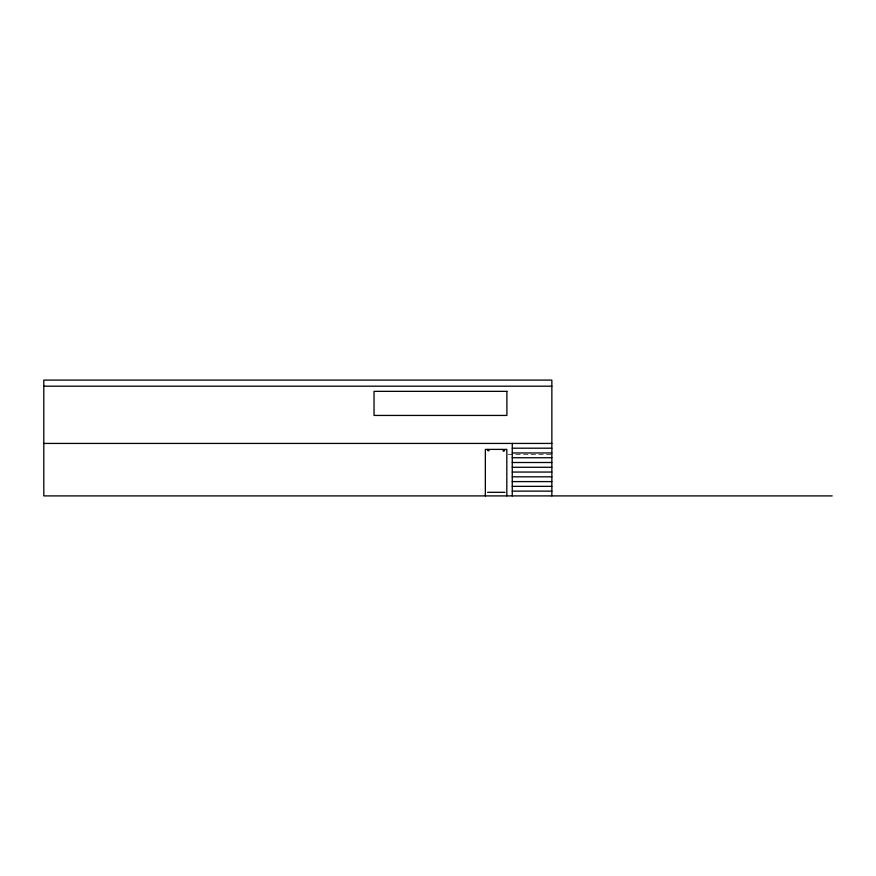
<?xml version="1.0" encoding="UTF-8"?>
<svg xmlns="http://www.w3.org/2000/svg" width="876" height="876" viewBox="0 0 876 876"><rect width="100%" height="100%" fill="white"/><g stroke="black" fill="none" stroke-linecap="round" stroke-linejoin="round"><path stroke-width="0.66" stroke-dasharray="4.38 3.29" d="M508.179 454.633L551.858 454.633"/><path stroke-width="1.31" d="M502.988 450.286L504.368 449.914M503.24 451.206L504.62 450.833M43.8 386.185L551.858 386.185M43.8 443.431L551.858 443.431M512.263 448.194L551.858 448.194M512.263 452.969L551.858 452.969M512.263 457.743L551.858 457.743M512.263 462.506L551.858 462.506M512.263 467.28L551.858 467.28M512.263 472.055L551.858 472.055M512.263 476.818L551.858 476.818M512.263 481.592L551.858 481.592M512.263 486.355L551.858 486.355M512.263 491.129L551.858 491.129M487.549 492.323L504.959 492.323M832.2 495.904L43.8 495.904L43.8 380.096L551.858 380.096L551.858 495.904M487.735 449.596L489.126 449.968M487.494 450.527L488.874 450.888M512.263 443.431L512.263 495.904M506.821 495.904L506.821 449.388L485.348 449.388L485.348 495.904M506.897 391.353L374.041 391.353L374.041 415.443L506.897 415.443L506.897 391.353"/></g></svg>
